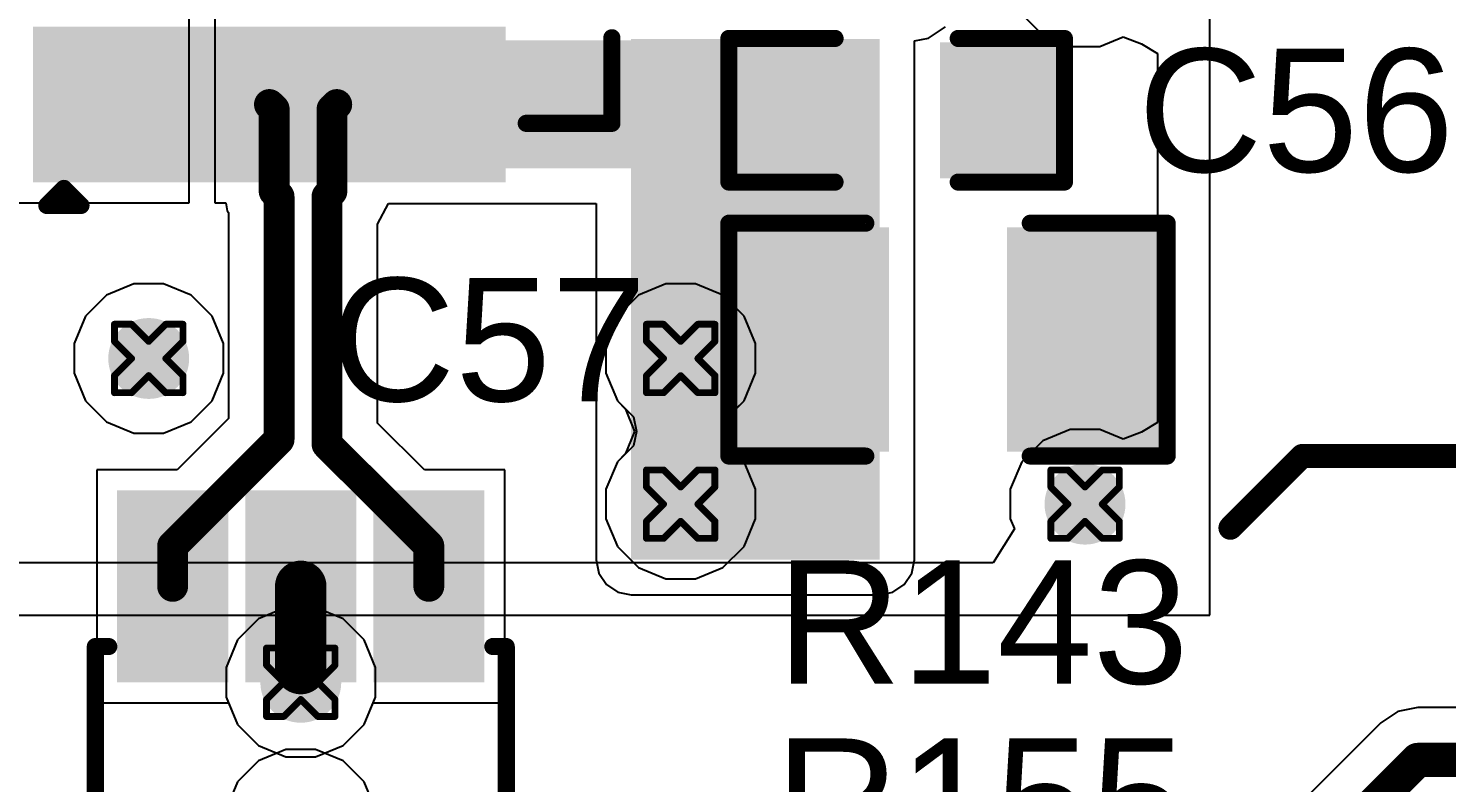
# Model space of a CAD drawing. Header units: inches. Extents: x -11 to 5379, y 0 to 5429.
# Drawn here: x 75.41 to 85.93, y 51.01 to 56.6 of the extents above; entities that cross this region are included whole.
import ezdxf

# ---------------------------------------------------------------- set-up
doc = ezdxf.new("R2010")
doc.units = ezdxf.units.IN
for name, color, linetype in [('Bottom Layer', 5, 'Continuous'), ('Drill Drawing', 1, 'Continuous'), ('GND', 16, 'Continuous'), ('PWR', 76, 'Continuous'), ('Top Layer', 1, 'Continuous'), ('Top Overlay', 2, 'Continuous'), ('Top Paste', 8, 'Continuous'), ('Top Solder', 216, 'Continuous'), ('Via Holes', 16, 'Continuous')]:
    doc.layers.add(name, color=color, linetype=linetype)
doc.styles.add('Arial', font='', dxfattribs={"height": 0.2})
doc.styles.get('Arial').set_extended_font_data('Arial')

# ---------------------------------------------------------------- blocks, each defined once
blk = doc.blocks.new('SOT_23_6_102')
at = {"layer": 'Top Layer'}
for points in [[(-1.92, 1.26), (-0.7, 1.26), (-0.7, 0.64), (-1.92, 0.64)], [(0.7, 1.26), (1.92, 1.26), (1.92, 0.64), (0.7, 0.64)], [(-1.92, 0.31), (-0.7, 0.31), (-0.7, -0.31), (-1.92, -0.31)], [(0.7, 0.31), (1.92, 0.31), (1.92, -0.31), (0.7, -0.31)], [(-1.92, -0.64), (-0.7, -0.64), (-0.7, -1.26), (-1.92, -1.26)], [(0.7, -0.64), (1.92, -0.64), (1.92, -1.26), (0.7, -1.26)]]:
    blk.add_hatch(color=1, dxfattribs=at).paths.add_polyline_path(points)
at = {"layer": 'Top Paste'}
for points in [[(-1.92, 1.26), (-0.7, 1.26), (-0.7, 0.64), (-1.92, 0.64)], [(0.7, 1.26), (1.92, 1.26), (1.92, 0.64), (0.7, 0.64)], [(-1.92, 0.31), (-0.7, 0.31), (-0.7, -0.31), (-1.92, -0.31)], [(0.7, 0.31), (1.92, 0.31), (1.92, -0.31), (0.7, -0.31)], [(-1.92, -0.64), (-0.7, -0.64), (-0.7, -1.26), (-1.92, -1.26)], [(0.7, -0.64), (1.92, -0.64), (1.92, -1.26), (0.7, -1.26)]]:
    blk.add_hatch(color=8, dxfattribs=at).paths.add_polyline_path(points)
at = {"layer": 'Top Solder'}
for points in [[(-2.022, 1.362), (-0.598, 1.362), (-0.598, 0.538), (-2.022, 0.538)], [(0.598, 1.362), (2.022, 1.362), (2.022, 0.538), (0.598, 0.538)], [(-2.022, 0.412), (-0.598, 0.412), (-0.598, -0.412), (-2.022, -0.412)], [(0.598, 0.412), (2.022, 0.412), (2.022, -0.412), (0.598, -0.412)], [(-2.022, -0.538), (-0.598, -0.538), (-0.598, -1.362), (-2.022, -1.362)], [(0.598, -0.538), (2.022, -0.538), (2.022, -1.362), (0.598, -1.362)]]:
    blk.add_hatch(color=216, dxfattribs=at).paths.add_polyline_path(points)
at = {"layer": 'Top Overlay'}
for points in [[(-0.889, 1.524, 0.127, 0.127, 0), (-0.889, 1.424, 0.127, 0.127, 0)], [(-0.889, 1.524, 0.127, 0.127, 0), (0.864, 1.524, 0.127, 0.127, 0)], [(0.864, 1.524, 0.127, 0.127, 0), (0.864, 1.424, 0.127, 0.127, 0)], [(-2.184, 1.092, 0.127, 0.127, 0), (-2.184, 0.838, 0.127, 0.127, 0)], [(-2.184, 1.092, 0.127, 0.127, 0), (-2.057, 0.965, 0.127, 0.127, 0)], [(-2.057, 0.965, 0.127, 0.127, 0), (-2.184, 0.838, 0.127, 0.127, 0)], [(-0.889, -1.424, 0.127, 0.127, 0), (-0.889, -1.524, 0.127, 0.127, 0)], [(0.864, -1.424, 0.127, 0.127, 0), (0.864, -1.524, 0.127, 0.127, 0)], [(-0.889, -1.524, 0.127, 0.127, 0), (0.864, -1.524, 0.127, 0.127, 0)]]:
    blk.add_lwpolyline(points, format="xyseb", dxfattribs=at)
for points in [[(-0.921, 1.524, 0.0635, 0.0635, 1), (-0.857, 1.524, 0.0635, 0.0635, 1)], [(-0.921, 1.524, 0.0635, 0.0635, 1), (-0.857, 1.524, 0.0635, 0.0635, 1)], [(0.832, 1.524, 0.0635, 0.0635, 1), (0.895, 1.524, 0.0635, 0.0635, 1)], [(0.832, 1.524, 0.0635, 0.0635, 1), (0.895, 1.524, 0.0635, 0.0635, 1)], [(-0.921, 1.424, 0.0635, 0.0635, 1), (-0.857, 1.424, 0.0635, 0.0635, 1)], [(0.832, 1.424, 0.0635, 0.0635, 1), (0.895, 1.424, 0.0635, 0.0635, 1)], [(-2.216, 1.092, 0.0635, 0.0635, 1), (-2.153, 1.092, 0.0635, 0.0635, 1)], [(-2.216, 1.092, 0.0635, 0.0635, 1), (-2.153, 1.092, 0.0635, 0.0635, 1)], [(-2.089, 0.965, 0.0635, 0.0635, 1), (-2.026, 0.965, 0.0635, 0.0635, 1)], [(-2.089, 0.965, 0.0635, 0.0635, 1), (-2.026, 0.965, 0.0635, 0.0635, 1)], [(-2.216, 0.838, 0.0635, 0.0635, 1), (-2.153, 0.838, 0.0635, 0.0635, 1)], [(-2.216, 0.838, 0.0635, 0.0635, 1), (-2.153, 0.838, 0.0635, 0.0635, 1)], [(-0.921, -1.424, 0.0635, 0.0635, 1), (-0.857, -1.424, 0.0635, 0.0635, 1)], [(0.832, -1.424, 0.0635, 0.0635, 1), (0.895, -1.424, 0.0635, 0.0635, 1)], [(-0.921, -1.524, 0.0635, 0.0635, 1), (-0.857, -1.524, 0.0635, 0.0635, 1)], [(-0.921, -1.524, 0.0635, 0.0635, 1), (-0.857, -1.524, 0.0635, 0.0635, 1)], [(0.832, -1.524, 0.0635, 0.0635, 1), (0.895, -1.524, 0.0635, 0.0635, 1)], [(0.832, -1.524, 0.0635, 0.0635, 1), (0.895, -1.524, 0.0635, 0.0635, 1)]]:
    blk.add_lwpolyline(points, format="xyseb", close=True, dxfattribs=at)
blk = doc.blocks.new('28_QFN__5_5___156')
at = {"layer": 'Top Layer'}
for points in [[(-2.875, 1.65), (-1.925, 1.65), (-1.925, 1.35), (-2.875, 1.35)], [(-2.875, 1.15), (-1.925, 1.15), (-1.925, 0.85), (-2.875, 0.85)], [(-2.875, 0.65), (-1.925, 0.65), (-1.925, 0.35), (-2.875, 0.35)], [(-2.875, 0.15), (-1.925, 0.15), (-1.925, -0.15), (-2.875, -0.15)], [(-2.875, -0.35), (-1.925, -0.35), (-1.925, -0.65), (-2.875, -0.65)], [(-2.875, -0.85), (-1.925, -0.85), (-1.925, -1.15), (-2.875, -1.15)], [(-2.875, -1.35), (-1.925, -1.35), (-1.925, -1.65), (-2.875, -1.65)]]:
    blk.add_hatch(color=1, dxfattribs=at).paths.add_polyline_path(points)
at = {"layer": 'Top Paste'}
for points in [[(-2.875, 1.65), (-1.925, 1.65), (-1.925, 1.35), (-2.875, 1.35)], [(-2.875, 1.15), (-1.925, 1.15), (-1.925, 0.85), (-2.875, 0.85)], [(-2.875, 0.65), (-1.925, 0.65), (-1.925, 0.35), (-2.875, 0.35)], [(-2.875, 0.15), (-1.925, 0.15), (-1.925, -0.15), (-2.875, -0.15)], [(-2.875, -0.35), (-1.925, -0.35), (-1.925, -0.65), (-2.875, -0.65)], [(-2.875, -0.85), (-1.925, -0.85), (-1.925, -1.15), (-2.875, -1.15)], [(-2.875, -1.35), (-1.925, -1.35), (-1.925, -1.65), (-2.875, -1.65)]]:
    blk.add_hatch(color=8, dxfattribs=at).paths.add_polyline_path(points)
at = {"layer": 'Top Solder'}
for points in [[(-2.977, 1.752), (-1.823, 1.752), (-1.823, 1.248), (-2.977, 1.248)], [(-2.977, 1.252), (-1.823, 1.252), (-1.823, 0.748), (-2.977, 0.748)], [(-2.977, 0.752), (-1.823, 0.752), (-1.823, 0.248), (-2.977, 0.248)], [(-2.977, 0.252), (-1.823, 0.252), (-1.823, -0.252), (-2.977, -0.252)], [(-2.977, -0.248), (-1.823, -0.248), (-1.823, -0.752), (-2.977, -0.752)], [(-2.977, -0.748), (-1.823, -0.748), (-1.823, -1.252), (-2.977, -1.252)], [(-2.977, -1.248), (-1.823, -1.248), (-1.823, -1.752), (-2.977, -1.752)]]:
    blk.add_hatch(color=216, dxfattribs=at).paths.add_polyline_path(points)
at = {"layer": 'Top Overlay'}
for points in [[(-3.15, 1.651, 0.127, 0.127, 0), (-3.15, 1.397, 0.127, 0.127, 0)], [(-3.15, 1.651, 0.127, 0.127, 0), (-3.023, 1.524, 0.127, 0.127, 0)], [(-3.023, 1.524, 0.127, 0.127, 0), (-3.15, 1.397, 0.127, 0.127, 0)], [(-2.54, -1.905, 0.127, 0.127, 0), (-2.54, -2.54, 0.127, 0.127, 0)], [(-2.54, -2.54, 0.127, 0.127, 0), (-1.905, -2.54, 0.127, 0.127, 0)]]:
    blk.add_lwpolyline(points, format="xyseb", dxfattribs=at)
for points in [[(-3.181, 1.651, 0.0635, 0.0635, 1), (-3.118, 1.651, 0.0635, 0.0635, 1)], [(-3.181, 1.651, 0.0635, 0.0635, 1), (-3.118, 1.651, 0.0635, 0.0635, 1)], [(-3.054, 1.524, 0.0635, 0.0635, 1), (-2.991, 1.524, 0.0635, 0.0635, 1)], [(-3.054, 1.524, 0.0635, 0.0635, 1), (-2.991, 1.524, 0.0635, 0.0635, 1)], [(-3.181, 1.397, 0.0635, 0.0635, 1), (-3.118, 1.397, 0.0635, 0.0635, 1)], [(-3.181, 1.397, 0.0635, 0.0635, 1), (-3.118, 1.397, 0.0635, 0.0635, 1)], [(-2.572, -1.905, 0.0635, 0.0635, 1), (-2.508, -1.905, 0.0635, 0.0635, 1)], [(-2.572, -2.54, 0.0635, 0.0635, 1), (-2.508, -2.54, 0.0635, 0.0635, 1)], [(-2.572, -2.54, 0.0635, 0.0635, 1), (-2.508, -2.54, 0.0635, 0.0635, 1)], [(-1.937, -2.54, 0.0635, 0.0635, 1), (-1.873, -2.54, 0.0635, 0.0635, 1)]]:
    blk.add_lwpolyline(points, format="xyseb", close=True, dxfattribs=at)
blk = doc.blocks.new('C___0805_659')
at = {"layer": 'Top Layer'}
for points in [[(-1.524, 0.762), (-0.508, 0.762), (-0.508, -0.762), (-1.524, -0.762)], [(0.508, 0.762), (1.524, 0.762), (1.524, -0.762), (0.508, -0.762)]]:
    blk.add_hatch(color=1, dxfattribs=at).paths.add_polyline_path(points)
at = {"layer": 'Top Paste'}
for points in [[(-1.524, 0.762), (-0.508, 0.762), (-0.508, -0.762), (-1.524, -0.762)], [(0.508, 0.762), (1.524, 0.762), (1.524, -0.762), (0.508, -0.762)]]:
    blk.add_hatch(color=8, dxfattribs=at).paths.add_polyline_path(points)
at = {"layer": 'Top Solder'}
for points in [[(-1.594, 0.832), (-0.438, 0.832), (-0.438, -0.832), (-1.594, -0.832)], [(0.438, 0.832), (1.594, 0.832), (1.594, -0.832), (0.438, -0.832)]]:
    blk.add_hatch(color=216, dxfattribs=at).paths.add_polyline_path(points)
at = {"layer": 'Top Overlay'}
for points in [[(-0.61, 0.864, 0.127, 0.127, 0), (-1.626, 0.864, 0.127, 0.127, 0)], [(-1.626, 0.864, 0.127, 0.127, 0), (-1.626, -0.864, 0.127, 0.127, 0)], [(1.626, 0.864, 0.127, 0.127, 0), (0.61, 0.864, 0.127, 0.127, 0)], [(1.626, 0.864, 0.127, 0.127, 0), (1.626, -0.864, 0.127, 0.127, 0)], [(-0.61, -0.864, 0.127, 0.127, 0), (-1.626, -0.864, 0.127, 0.127, 0)], [(1.626, -0.864, 0.127, 0.127, 0), (0.61, -0.864, 0.127, 0.127, 0)]]:
    blk.add_lwpolyline(points, format="xyseb", dxfattribs=at)
for points in [[(-1.657, 0.864, 0.0635, 0.0635, 1), (-1.594, 0.864, 0.0635, 0.0635, 1)], [(-1.657, 0.864, 0.0635, 0.0635, 1), (-1.594, 0.864, 0.0635, 0.0635, 1)], [(-0.641, 0.864, 0.0635, 0.0635, 1), (-0.578, 0.864, 0.0635, 0.0635, 1)], [(0.578, 0.864, 0.0635, 0.0635, 1), (0.641, 0.864, 0.0635, 0.0635, 1)], [(1.594, 0.864, 0.0635, 0.0635, 1), (1.657, 0.864, 0.0635, 0.0635, 1)], [(1.594, 0.864, 0.0635, 0.0635, 1), (1.657, 0.864, 0.0635, 0.0635, 1)], [(-1.657, -0.864, 0.0635, 0.0635, 1), (-1.594, -0.864, 0.0635, 0.0635, 1)], [(-1.657, -0.864, 0.0635, 0.0635, 1), (-1.594, -0.864, 0.0635, 0.0635, 1)], [(-0.641, -0.864, 0.0635, 0.0635, 1), (-0.578, -0.864, 0.0635, 0.0635, 1)], [(0.578, -0.864, 0.0635, 0.0635, 1), (0.641, -0.864, 0.0635, 0.0635, 1)], [(1.594, -0.864, 0.0635, 0.0635, 1), (1.657, -0.864, 0.0635, 0.0635, 1)], [(1.594, -0.864, 0.0635, 0.0635, 1), (1.657, -0.864, 0.0635, 0.0635, 1)]]:
    blk.add_lwpolyline(points, format="xyseb", close=True, dxfattribs=at)
blk = doc.blocks.new('C___0603_660')
at = {"layer": 'Top Layer'}
for points in [[(-0.381, 0.445), (-0.381, -0.445), (-1.143, -0.445), (-1.143, 0.445)], [(1.143, 0.445), (1.143, -0.445), (0.381, -0.445), (0.381, 0.445)]]:
    blk.add_hatch(color=1, dxfattribs=at).paths.add_polyline_path(points)
at = {"layer": 'Top Paste'}
for points in [[(-0.381, 0.445), (-0.381, -0.445), (-1.143, -0.445), (-1.143, 0.445)], [(1.143, 0.445), (1.143, -0.445), (0.381, -0.445), (0.381, 0.445)]]:
    blk.add_hatch(color=8, dxfattribs=at).paths.add_polyline_path(points)
at = {"layer": 'Top Solder'}
for points in [[(-0.321, 0.504), (-0.321, -0.504), (-1.203, -0.504), (-1.203, 0.504)], [(1.203, 0.504), (1.203, -0.504), (0.321, -0.504), (0.321, 0.504)]]:
    blk.add_hatch(color=216, dxfattribs=at).paths.add_polyline_path(points)
at = {"layer": 'Top Overlay'}
for points in [[(-1.245, 0.533, 0.127, 0.127, 0), (-1.245, -0.533, 0.127, 0.127, 0)], [(-0.457, 0.533, 0.127, 0.127, 0), (-1.245, 0.533, 0.127, 0.127, 0)], [(1.245, 0.533, 0.127, 0.127, 0), (0.457, 0.533, 0.127, 0.127, 0)], [(1.245, 0.533, 0.127, 0.127, 0), (1.245, -0.533, 0.127, 0.127, 0)], [(-0.457, -0.533, 0.127, 0.127, 0), (-1.245, -0.533, 0.127, 0.127, 0)], [(1.245, -0.533, 0.127, 0.127, 0), (0.457, -0.533, 0.127, 0.127, 0)]]:
    blk.add_lwpolyline(points, format="xyseb", dxfattribs=at)
for points in [[(-1.276, 0.533, 0.0635, 0.0635, 1), (-1.213, 0.533, 0.0635, 0.0635, 1)], [(-1.276, 0.533, 0.0635, 0.0635, 1), (-1.213, 0.533, 0.0635, 0.0635, 1)], [(-0.489, 0.533, 0.0635, 0.0635, 1), (-0.425, 0.533, 0.0635, 0.0635, 1)], [(0.425, 0.533, 0.0635, 0.0635, 1), (0.489, 0.533, 0.0635, 0.0635, 1)], [(1.213, 0.533, 0.0635, 0.0635, 1), (1.276, 0.533, 0.0635, 0.0635, 1)], [(1.213, 0.533, 0.0635, 0.0635, 1), (1.276, 0.533, 0.0635, 0.0635, 1)], [(-1.276, -0.533, 0.0635, 0.0635, 1), (-1.213, -0.533, 0.0635, 0.0635, 1)], [(-1.276, -0.533, 0.0635, 0.0635, 1), (-1.213, -0.533, 0.0635, 0.0635, 1)], [(-0.489, -0.533, 0.0635, 0.0635, 1), (-0.425, -0.533, 0.0635, 0.0635, 1)], [(0.425, -0.533, 0.0635, 0.0635, 1), (0.489, -0.533, 0.0635, 0.0635, 1)], [(1.213, -0.533, 0.0635, 0.0635, 1), (1.276, -0.533, 0.0635, 0.0635, 1)], [(1.213, -0.533, 0.0635, 0.0635, 1), (1.276, -0.533, 0.0635, 0.0635, 1)]]:
    blk.add_lwpolyline(points, format="xyseb", close=True, dxfattribs=at)

msp = doc.modelspace()

# ---------------------------------------------------------------- hatches: boundary and pattern name
at = {"layer": 'Bottom Layer'}
h = msp.add_hatch(color=5, dxfattribs=at)
edge = h.paths.add_edge_path()
edge.add_arc((76.306, 54.153), 0.3, 0, 360)
h = msp.add_hatch(color=5, dxfattribs=at)
edge = h.paths.add_edge_path()
edge.add_arc((80.251, 54.153), 0.3, 0, 360)
h = msp.add_hatch(color=5, dxfattribs=at)
edge = h.paths.add_edge_path()
edge.add_arc((80.251, 53.072), 0.3, 0, 360)
h = msp.add_hatch(color=5, dxfattribs=at)
edge = h.paths.add_edge_path()
edge.add_arc((83.25, 53.072), 0.3, 0, 360)
h = msp.add_hatch(color=5, dxfattribs=at)
edge = h.paths.add_edge_path()
edge.add_arc((77.434, 51.75), 0.3, 0, 360)
at = {"layer": 'GND'}
h = msp.add_hatch(color=16, dxfattribs=at)
edge = h.paths.add_edge_path()
edge.add_arc((76.306, 54.153), 0.3, 0, 360)
h = msp.add_hatch(color=16, dxfattribs=at)
edge = h.paths.add_edge_path()
edge.add_arc((80.251, 54.153), 0.3, 0, 360)
h = msp.add_hatch(color=16, dxfattribs=at)
edge = h.paths.add_edge_path()
edge.add_arc((80.251, 53.072), 0.3, 0, 360)
h = msp.add_hatch(color=16, dxfattribs=at)
edge = h.paths.add_edge_path()
edge.add_arc((83.25, 53.072), 0.3, 0, 360)
h = msp.add_hatch(color=16, dxfattribs=at)
edge = h.paths.add_edge_path()
edge.add_arc((77.434, 51.75), 0.3, 0, 360)
at = {"layer": 'PWR'}
h = msp.add_hatch(color=76, dxfattribs=at)
edge = h.paths.add_edge_path()
edge.add_arc((76.306, 54.153), 0.3, 0, 360)
h = msp.add_hatch(color=76, dxfattribs=at)
edge = h.paths.add_edge_path()
edge.add_arc((80.251, 54.153), 0.3, 0, 360)
h = msp.add_hatch(color=76, dxfattribs=at)
edge = h.paths.add_edge_path()
edge.add_arc((80.251, 53.072), 0.3, 0, 360)
h = msp.add_hatch(color=76, dxfattribs=at)
edge = h.paths.add_edge_path()
edge.add_arc((83.25, 53.072), 0.3, 0, 360)
h = msp.add_hatch(color=76, dxfattribs=at)
edge = h.paths.add_edge_path()
edge.add_arc((77.434, 51.75), 0.3, 0, 360)
at = {"layer": 'Top Layer'}
for points in [[(78.085, 55.563), (81.472, 55.563), (81.472, 56.513), (78.085, 56.513)], [(79.884, 52.659), (81.726, 52.659), (81.726, 56.525), (79.884, 56.525)]]:
    msp.add_hatch(color=1, dxfattribs=at).paths.add_polyline_path(points)
h = msp.add_hatch(color=1, dxfattribs=at)
edge = h.paths.add_edge_path()
edge.add_arc((76.306, 54.153), 0.3, 0, 360)
h = msp.add_hatch(color=1, dxfattribs=at)
edge = h.paths.add_edge_path()
edge.add_arc((80.251, 54.153), 0.3, 0, 360)
h = msp.add_hatch(color=1, dxfattribs=at)
edge = h.paths.add_edge_path()
edge.add_arc((80.251, 53.072), 0.3, 0, 360)
h = msp.add_hatch(color=1, dxfattribs=at)
edge = h.paths.add_edge_path()
edge.add_arc((83.25, 53.072), 0.3, 0, 360)
h = msp.add_hatch(color=1, dxfattribs=at)
edge = h.paths.add_edge_path()
edge.add_arc((77.434, 51.75), 0.3, 0, 360)
at = {"layer": 'Via Holes'}
h = msp.add_hatch(color=7, dxfattribs=at)
edge = h.paths.add_edge_path()
edge.add_arc((76.306, 54.153), 0.15, 0, 360)
h = msp.add_hatch(color=7, dxfattribs=at)
edge = h.paths.add_edge_path()
edge.add_arc((80.251, 54.153), 0.15, 0, 360)
h = msp.add_hatch(color=7, dxfattribs=at)
edge = h.paths.add_edge_path()
edge.add_arc((80.251, 53.072), 0.15, 0, 360)
h = msp.add_hatch(color=7, dxfattribs=at)
edge = h.paths.add_edge_path()
edge.add_arc((83.25, 53.072), 0.15, 0, 360)
h = msp.add_hatch(color=7, dxfattribs=at)
edge = h.paths.add_edge_path()
edge.add_arc((77.434, 51.75), 0.15, 0, 360)

# ---------------------------------------------------------------- linework, layer by layer
at = {"layer": 'Bottom Layer'}
for p, q in [((80.141, 54.707), (79.938, 54.622)), ((80.362, 54.707), (80.141, 54.707)), ((80.565, 54.622), (80.362, 54.707)), ((79.938, 54.622), (79.782, 54.467)), ((80.721, 54.467), (80.565, 54.622)), ((79.782, 54.467), (79.697, 54.263)), ((80.805, 54.263), (80.721, 54.467)), ((79.697, 54.263), (79.697, 54.043)), ((80.805, 54.043), (80.805, 54.263)), ((79.697, 54.043), (79.782, 53.839)), ((80.721, 53.839), (80.805, 54.043)), ((79.782, 53.839), (79.902, 53.719)), ((80.601, 53.719), (80.721, 53.839)), ((79.902, 53.719), (79.923, 53.612)), ((80.58, 53.612), (80.601, 53.719)), ((79.923, 53.612), (79.902, 53.506)), ((80.601, 53.506), (80.58, 53.612)), ((79.902, 53.506), (79.782, 53.386)), ((80.721, 53.386), (80.601, 53.506)), ((79.782, 53.386), (79.697, 53.182)), ((80.805, 53.182), (80.721, 53.386)), ((79.697, 53.182), (79.697, 52.962)), ((80.805, 52.962), (80.805, 53.182)), ((79.697, 52.962), (79.782, 52.758)), ((80.721, 52.758), (80.805, 52.962)), ((79.782, 52.758), (79.938, 52.602)), ((80.565, 52.602), (80.721, 52.758)), ((79.938, 52.602), (80.141, 52.518)), ((80.362, 52.518), (80.565, 52.602)), ((80.141, 52.518), (80.362, 52.518)), ((77.323, 52.304), (77.12, 52.22)), ((77.544, 52.304), (77.323, 52.304)), ((77.747, 52.22), (77.544, 52.304)), ((77.12, 52.22), (76.964, 52.064)), ((77.903, 52.064), (77.747, 52.22)), ((76.964, 52.064), (76.88, 51.86)), ((77.988, 51.86), (77.903, 52.064)), ((76.88, 51.86), (76.88, 51.64)), ((77.988, 51.64), (77.988, 51.86)), ((76.88, 51.64), (76.964, 51.436)), ((77.903, 51.436), (77.988, 51.64)), ((76.964, 51.436), (77.12, 51.281)), ((77.747, 51.281), (77.903, 51.436)), ((77.12, 51.281), (77.323, 51.196)), ((77.544, 51.196), (77.747, 51.281)), ((77.323, 51.196), (77.544, 51.196))]:
    msp.add_line(p, q, dxfattribs=at)
at = {"layer": 'Drill Drawing'}
for points in [[(76.052, 54.28, 0.0508, 0.0508, 0), (76.052, 54.407, 0.0508, 0.0508, 0)], [(76.052, 54.407, 0.0508, 0.0508, 0), (76.179, 54.407, 0.0508, 0.0508, 0)], [(76.179, 54.407, 0.0508, 0.0508, 0), (76.306, 54.28, 0.0508, 0.0508, 0)], [(76.306, 54.28, 0.0508, 0.0508, 0), (76.433, 54.407, 0.0508, 0.0508, 0)], [(76.433, 54.407, 0.0508, 0.0508, 0), (76.56, 54.407, 0.0508, 0.0508, 0)], [(76.56, 54.28, 0.0508, 0.0508, 0), (76.56, 54.407, 0.0508, 0.0508, 0)], [(79.997, 54.28, 0.0508, 0.0508, 0), (79.997, 54.407, 0.0508, 0.0508, 0)], [(79.997, 54.407, 0.0508, 0.0508, 0), (80.124, 54.407, 0.0508, 0.0508, 0)], [(80.124, 54.407, 0.0508, 0.0508, 0), (80.251, 54.28, 0.0508, 0.0508, 0)], [(80.251, 54.28, 0.0508, 0.0508, 0), (80.378, 54.407, 0.0508, 0.0508, 0)], [(80.378, 54.407, 0.0508, 0.0508, 0), (80.505, 54.407, 0.0508, 0.0508, 0)], [(80.505, 54.28, 0.0508, 0.0508, 0), (80.505, 54.407, 0.0508, 0.0508, 0)], [(76.052, 54.28, 0.0508, 0.0508, 0), (76.179, 54.153, 0.0508, 0.0508, 0)], [(76.433, 54.153, 0.0508, 0.0508, 0), (76.56, 54.28, 0.0508, 0.0508, 0)], [(79.997, 54.28, 0.0508, 0.0508, 0), (80.124, 54.153, 0.0508, 0.0508, 0)], [(80.378, 54.153, 0.0508, 0.0508, 0), (80.505, 54.28, 0.0508, 0.0508, 0)], [(76.052, 54.026, 0.0508, 0.0508, 0), (76.179, 54.153, 0.0508, 0.0508, 0)], [(76.433, 54.153, 0.0508, 0.0508, 0), (76.56, 54.026, 0.0508, 0.0508, 0)], [(79.997, 54.026, 0.0508, 0.0508, 0), (80.124, 54.153, 0.0508, 0.0508, 0)], [(80.378, 54.153, 0.0508, 0.0508, 0), (80.505, 54.026, 0.0508, 0.0508, 0)], [(76.052, 53.899, 0.0508, 0.0508, 0), (76.052, 54.026, 0.0508, 0.0508, 0)], [(76.179, 53.899, 0.0508, 0.0508, 0), (76.306, 54.026, 0.0508, 0.0508, 0)], [(76.306, 54.026, 0.0508, 0.0508, 0), (76.433, 53.899, 0.0508, 0.0508, 0)], [(76.56, 53.899, 0.0508, 0.0508, 0), (76.56, 54.026, 0.0508, 0.0508, 0)], [(79.997, 53.899, 0.0508, 0.0508, 0), (79.997, 54.026, 0.0508, 0.0508, 0)], [(80.124, 53.899, 0.0508, 0.0508, 0), (80.251, 54.026, 0.0508, 0.0508, 0)], [(80.251, 54.026, 0.0508, 0.0508, 0), (80.378, 53.899, 0.0508, 0.0508, 0)], [(80.505, 53.899, 0.0508, 0.0508, 0), (80.505, 54.026, 0.0508, 0.0508, 0)], [(76.052, 53.899, 0.0508, 0.0508, 0), (76.179, 53.899, 0.0508, 0.0508, 0)], [(76.433, 53.899, 0.0508, 0.0508, 0), (76.56, 53.899, 0.0508, 0.0508, 0)], [(79.997, 53.899, 0.0508, 0.0508, 0), (80.124, 53.899, 0.0508, 0.0508, 0)], [(80.378, 53.899, 0.0508, 0.0508, 0), (80.505, 53.899, 0.0508, 0.0508, 0)], [(79.997, 53.199, 0.0508, 0.0508, 0), (79.997, 53.326, 0.0508, 0.0508, 0)], [(79.997, 53.326, 0.0508, 0.0508, 0), (80.124, 53.326, 0.0508, 0.0508, 0)], [(80.124, 53.326, 0.0508, 0.0508, 0), (80.251, 53.199, 0.0508, 0.0508, 0)], [(80.251, 53.199, 0.0508, 0.0508, 0), (80.378, 53.326, 0.0508, 0.0508, 0)], [(80.378, 53.326, 0.0508, 0.0508, 0), (80.505, 53.326, 0.0508, 0.0508, 0)], [(80.505, 53.199, 0.0508, 0.0508, 0), (80.505, 53.326, 0.0508, 0.0508, 0)], [(82.996, 53.199, 0.0508, 0.0508, 0), (82.996, 53.326, 0.0508, 0.0508, 0)], [(82.996, 53.326, 0.0508, 0.0508, 0), (83.123, 53.326, 0.0508, 0.0508, 0)], [(83.123, 53.326, 0.0508, 0.0508, 0), (83.25, 53.199, 0.0508, 0.0508, 0)], [(83.25, 53.199, 0.0508, 0.0508, 0), (83.377, 53.326, 0.0508, 0.0508, 0)], [(83.377, 53.326, 0.0508, 0.0508, 0), (83.504, 53.326, 0.0508, 0.0508, 0)], [(83.504, 53.199, 0.0508, 0.0508, 0), (83.504, 53.326, 0.0508, 0.0508, 0)], [(79.997, 53.199, 0.0508, 0.0508, 0), (80.124, 53.072, 0.0508, 0.0508, 0)], [(80.378, 53.072, 0.0508, 0.0508, 0), (80.505, 53.199, 0.0508, 0.0508, 0)], [(82.996, 53.199, 0.0508, 0.0508, 0), (83.123, 53.072, 0.0508, 0.0508, 0)], [(83.377, 53.072, 0.0508, 0.0508, 0), (83.504, 53.199, 0.0508, 0.0508, 0)], [(79.997, 52.945, 0.0508, 0.0508, 0), (80.124, 53.072, 0.0508, 0.0508, 0)], [(80.378, 53.072, 0.0508, 0.0508, 0), (80.505, 52.945, 0.0508, 0.0508, 0)], [(82.996, 52.945, 0.0508, 0.0508, 0), (83.123, 53.072, 0.0508, 0.0508, 0)], [(83.377, 53.072, 0.0508, 0.0508, 0), (83.504, 52.945, 0.0508, 0.0508, 0)], [(79.997, 52.818, 0.0508, 0.0508, 0), (79.997, 52.945, 0.0508, 0.0508, 0)], [(80.124, 52.818, 0.0508, 0.0508, 0), (80.251, 52.945, 0.0508, 0.0508, 0)], [(80.251, 52.945, 0.0508, 0.0508, 0), (80.378, 52.818, 0.0508, 0.0508, 0)], [(80.505, 52.818, 0.0508, 0.0508, 0), (80.505, 52.945, 0.0508, 0.0508, 0)], [(82.996, 52.818, 0.0508, 0.0508, 0), (82.996, 52.945, 0.0508, 0.0508, 0)], [(83.123, 52.818, 0.0508, 0.0508, 0), (83.25, 52.945, 0.0508, 0.0508, 0)], [(83.25, 52.945, 0.0508, 0.0508, 0), (83.377, 52.818, 0.0508, 0.0508, 0)], [(83.504, 52.818, 0.0508, 0.0508, 0), (83.504, 52.945, 0.0508, 0.0508, 0)], [(79.997, 52.818, 0.0508, 0.0508, 0), (80.124, 52.818, 0.0508, 0.0508, 0)], [(80.378, 52.818, 0.0508, 0.0508, 0), (80.505, 52.818, 0.0508, 0.0508, 0)], [(82.996, 52.818, 0.0508, 0.0508, 0), (83.123, 52.818, 0.0508, 0.0508, 0)], [(83.377, 52.818, 0.0508, 0.0508, 0), (83.504, 52.818, 0.0508, 0.0508, 0)], [(77.18, 51.877, 0.0508, 0.0508, 0), (77.18, 52.004, 0.0508, 0.0508, 0)], [(77.18, 52.004, 0.0508, 0.0508, 0), (77.307, 52.004, 0.0508, 0.0508, 0)], [(77.307, 52.004, 0.0508, 0.0508, 0), (77.434, 51.877, 0.0508, 0.0508, 0)], [(77.434, 51.877, 0.0508, 0.0508, 0), (77.561, 52.004, 0.0508, 0.0508, 0)], [(77.561, 52.004, 0.0508, 0.0508, 0), (77.688, 52.004, 0.0508, 0.0508, 0)], [(77.688, 51.877, 0.0508, 0.0508, 0), (77.688, 52.004, 0.0508, 0.0508, 0)], [(77.18, 51.877, 0.0508, 0.0508, 0), (77.307, 51.75, 0.0508, 0.0508, 0)], [(77.561, 51.75, 0.0508, 0.0508, 0), (77.688, 51.877, 0.0508, 0.0508, 0)], [(77.18, 51.623, 0.0508, 0.0508, 0), (77.307, 51.75, 0.0508, 0.0508, 0)], [(77.561, 51.75, 0.0508, 0.0508, 0), (77.688, 51.623, 0.0508, 0.0508, 0)], [(77.18, 51.496, 0.0508, 0.0508, 0), (77.18, 51.623, 0.0508, 0.0508, 0)], [(77.307, 51.496, 0.0508, 0.0508, 0), (77.434, 51.623, 0.0508, 0.0508, 0)], [(77.434, 51.623, 0.0508, 0.0508, 0), (77.561, 51.496, 0.0508, 0.0508, 0)], [(77.688, 51.496, 0.0508, 0.0508, 0), (77.688, 51.623, 0.0508, 0.0508, 0)], [(77.18, 51.496, 0.0508, 0.0508, 0), (77.307, 51.496, 0.0508, 0.0508, 0)], [(77.561, 51.496, 0.0508, 0.0508, 0), (77.688, 51.496, 0.0508, 0.0508, 0)]]:
    msp.add_lwpolyline(points, format="xyseb", dxfattribs=at)
for points in [[(76.039, 54.407, 0.0254, 0.0254, 1), (76.065, 54.407, 0.0254, 0.0254, 1)], [(76.039, 54.407, 0.0254, 0.0254, 1), (76.065, 54.407, 0.0254, 0.0254, 1)], [(76.166, 54.407, 0.0254, 0.0254, 1), (76.192, 54.407, 0.0254, 0.0254, 1)], [(76.166, 54.407, 0.0254, 0.0254, 1), (76.192, 54.407, 0.0254, 0.0254, 1)], [(76.42, 54.407, 0.0254, 0.0254, 1), (76.446, 54.407, 0.0254, 0.0254, 1)], [(76.42, 54.407, 0.0254, 0.0254, 1), (76.446, 54.407, 0.0254, 0.0254, 1)], [(76.547, 54.407, 0.0254, 0.0254, 1), (76.573, 54.407, 0.0254, 0.0254, 1)], [(76.547, 54.407, 0.0254, 0.0254, 1), (76.573, 54.407, 0.0254, 0.0254, 1)], [(79.985, 54.407, 0.0254, 0.0254, 1), (80.01, 54.407, 0.0254, 0.0254, 1)], [(79.985, 54.407, 0.0254, 0.0254, 1), (80.01, 54.407, 0.0254, 0.0254, 1)], [(80.112, 54.407, 0.0254, 0.0254, 1), (80.137, 54.407, 0.0254, 0.0254, 1)], [(80.112, 54.407, 0.0254, 0.0254, 1), (80.137, 54.407, 0.0254, 0.0254, 1)], [(80.366, 54.407, 0.0254, 0.0254, 1), (80.391, 54.407, 0.0254, 0.0254, 1)], [(80.366, 54.407, 0.0254, 0.0254, 1), (80.391, 54.407, 0.0254, 0.0254, 1)], [(80.493, 54.407, 0.0254, 0.0254, 1), (80.518, 54.407, 0.0254, 0.0254, 1)], [(80.493, 54.407, 0.0254, 0.0254, 1), (80.518, 54.407, 0.0254, 0.0254, 1)], [(76.039, 54.28, 0.0254, 0.0254, 1), (76.065, 54.28, 0.0254, 0.0254, 1)], [(76.039, 54.28, 0.0254, 0.0254, 1), (76.065, 54.28, 0.0254, 0.0254, 1)], [(76.293, 54.28, 0.0254, 0.0254, 1), (76.319, 54.28, 0.0254, 0.0254, 1)], [(76.293, 54.28, 0.0254, 0.0254, 1), (76.319, 54.28, 0.0254, 0.0254, 1)], [(76.547, 54.28, 0.0254, 0.0254, 1), (76.573, 54.28, 0.0254, 0.0254, 1)], [(76.547, 54.28, 0.0254, 0.0254, 1), (76.573, 54.28, 0.0254, 0.0254, 1)], [(79.985, 54.28, 0.0254, 0.0254, 1), (80.01, 54.28, 0.0254, 0.0254, 1)], [(79.985, 54.28, 0.0254, 0.0254, 1), (80.01, 54.28, 0.0254, 0.0254, 1)], [(80.239, 54.28, 0.0254, 0.0254, 1), (80.264, 54.28, 0.0254, 0.0254, 1)], [(80.239, 54.28, 0.0254, 0.0254, 1), (80.264, 54.28, 0.0254, 0.0254, 1)], [(80.493, 54.28, 0.0254, 0.0254, 1), (80.518, 54.28, 0.0254, 0.0254, 1)], [(80.493, 54.28, 0.0254, 0.0254, 1), (80.518, 54.28, 0.0254, 0.0254, 1)], [(76.166, 54.153, 0.0254, 0.0254, 1), (76.192, 54.153, 0.0254, 0.0254, 1)], [(76.166, 54.153, 0.0254, 0.0254, 1), (76.192, 54.153, 0.0254, 0.0254, 1)], [(76.42, 54.153, 0.0254, 0.0254, 1), (76.446, 54.153, 0.0254, 0.0254, 1)], [(76.42, 54.153, 0.0254, 0.0254, 1), (76.446, 54.153, 0.0254, 0.0254, 1)], [(80.112, 54.153, 0.0254, 0.0254, 1), (80.137, 54.153, 0.0254, 0.0254, 1)], [(80.112, 54.153, 0.0254, 0.0254, 1), (80.137, 54.153, 0.0254, 0.0254, 1)], [(80.366, 54.153, 0.0254, 0.0254, 1), (80.391, 54.153, 0.0254, 0.0254, 1)], [(80.366, 54.153, 0.0254, 0.0254, 1), (80.391, 54.153, 0.0254, 0.0254, 1)], [(76.039, 54.026, 0.0254, 0.0254, 1), (76.065, 54.026, 0.0254, 0.0254, 1)], [(76.039, 54.026, 0.0254, 0.0254, 1), (76.065, 54.026, 0.0254, 0.0254, 1)], [(76.293, 54.026, 0.0254, 0.0254, 1), (76.319, 54.026, 0.0254, 0.0254, 1)], [(76.293, 54.026, 0.0254, 0.0254, 1), (76.319, 54.026, 0.0254, 0.0254, 1)], [(76.547, 54.026, 0.0254, 0.0254, 1), (76.573, 54.026, 0.0254, 0.0254, 1)], [(76.547, 54.026, 0.0254, 0.0254, 1), (76.573, 54.026, 0.0254, 0.0254, 1)], [(79.985, 54.026, 0.0254, 0.0254, 1), (80.01, 54.026, 0.0254, 0.0254, 1)], [(79.985, 54.026, 0.0254, 0.0254, 1), (80.01, 54.026, 0.0254, 0.0254, 1)], [(80.239, 54.026, 0.0254, 0.0254, 1), (80.264, 54.026, 0.0254, 0.0254, 1)], [(80.239, 54.026, 0.0254, 0.0254, 1), (80.264, 54.026, 0.0254, 0.0254, 1)], [(80.493, 54.026, 0.0254, 0.0254, 1), (80.518, 54.026, 0.0254, 0.0254, 1)], [(80.493, 54.026, 0.0254, 0.0254, 1), (80.518, 54.026, 0.0254, 0.0254, 1)], [(76.039, 53.899, 0.0254, 0.0254, 1), (76.065, 53.899, 0.0254, 0.0254, 1)], [(76.039, 53.899, 0.0254, 0.0254, 1), (76.065, 53.899, 0.0254, 0.0254, 1)], [(76.166, 53.899, 0.0254, 0.0254, 1), (76.192, 53.899, 0.0254, 0.0254, 1)], [(76.166, 53.899, 0.0254, 0.0254, 1), (76.192, 53.899, 0.0254, 0.0254, 1)], [(76.42, 53.899, 0.0254, 0.0254, 1), (76.446, 53.899, 0.0254, 0.0254, 1)], [(76.42, 53.899, 0.0254, 0.0254, 1), (76.446, 53.899, 0.0254, 0.0254, 1)], [(76.547, 53.899, 0.0254, 0.0254, 1), (76.573, 53.899, 0.0254, 0.0254, 1)], [(76.547, 53.899, 0.0254, 0.0254, 1), (76.573, 53.899, 0.0254, 0.0254, 1)], [(79.985, 53.899, 0.0254, 0.0254, 1), (80.01, 53.899, 0.0254, 0.0254, 1)], [(79.985, 53.899, 0.0254, 0.0254, 1), (80.01, 53.899, 0.0254, 0.0254, 1)], [(80.112, 53.899, 0.0254, 0.0254, 1), (80.137, 53.899, 0.0254, 0.0254, 1)], [(80.112, 53.899, 0.0254, 0.0254, 1), (80.137, 53.899, 0.0254, 0.0254, 1)], [(80.366, 53.899, 0.0254, 0.0254, 1), (80.391, 53.899, 0.0254, 0.0254, 1)], [(80.366, 53.899, 0.0254, 0.0254, 1), (80.391, 53.899, 0.0254, 0.0254, 1)], [(80.493, 53.899, 0.0254, 0.0254, 1), (80.518, 53.899, 0.0254, 0.0254, 1)], [(80.493, 53.899, 0.0254, 0.0254, 1), (80.518, 53.899, 0.0254, 0.0254, 1)], [(79.985, 53.326, 0.0254, 0.0254, 1), (80.01, 53.326, 0.0254, 0.0254, 1)], [(79.985, 53.326, 0.0254, 0.0254, 1), (80.01, 53.326, 0.0254, 0.0254, 1)], [(80.112, 53.326, 0.0254, 0.0254, 1), (80.137, 53.326, 0.0254, 0.0254, 1)], [(80.112, 53.326, 0.0254, 0.0254, 1), (80.137, 53.326, 0.0254, 0.0254, 1)], [(80.366, 53.326, 0.0254, 0.0254, 1), (80.391, 53.326, 0.0254, 0.0254, 1)], [(80.366, 53.326, 0.0254, 0.0254, 1), (80.391, 53.326, 0.0254, 0.0254, 1)], [(80.493, 53.326, 0.0254, 0.0254, 1), (80.518, 53.326, 0.0254, 0.0254, 1)], [(80.493, 53.326, 0.0254, 0.0254, 1), (80.518, 53.326, 0.0254, 0.0254, 1)], [(82.984, 53.326, 0.0254, 0.0254, 1), (83.009, 53.326, 0.0254, 0.0254, 1)], [(82.984, 53.326, 0.0254, 0.0254, 1), (83.009, 53.326, 0.0254, 0.0254, 1)], [(83.111, 53.326, 0.0254, 0.0254, 1), (83.136, 53.326, 0.0254, 0.0254, 1)], [(83.111, 53.326, 0.0254, 0.0254, 1), (83.136, 53.326, 0.0254, 0.0254, 1)], [(83.365, 53.326, 0.0254, 0.0254, 1), (83.39, 53.326, 0.0254, 0.0254, 1)], [(83.365, 53.326, 0.0254, 0.0254, 1), (83.39, 53.326, 0.0254, 0.0254, 1)], [(83.492, 53.326, 0.0254, 0.0254, 1), (83.517, 53.326, 0.0254, 0.0254, 1)], [(83.492, 53.326, 0.0254, 0.0254, 1), (83.517, 53.326, 0.0254, 0.0254, 1)], [(79.985, 53.199, 0.0254, 0.0254, 1), (80.01, 53.199, 0.0254, 0.0254, 1)], [(79.985, 53.199, 0.0254, 0.0254, 1), (80.01, 53.199, 0.0254, 0.0254, 1)], [(80.239, 53.199, 0.0254, 0.0254, 1), (80.264, 53.199, 0.0254, 0.0254, 1)], [(80.239, 53.199, 0.0254, 0.0254, 1), (80.264, 53.199, 0.0254, 0.0254, 1)], [(80.493, 53.199, 0.0254, 0.0254, 1), (80.518, 53.199, 0.0254, 0.0254, 1)], [(80.493, 53.199, 0.0254, 0.0254, 1), (80.518, 53.199, 0.0254, 0.0254, 1)], [(82.984, 53.199, 0.0254, 0.0254, 1), (83.009, 53.199, 0.0254, 0.0254, 1)], [(82.984, 53.199, 0.0254, 0.0254, 1), (83.009, 53.199, 0.0254, 0.0254, 1)], [(83.238, 53.199, 0.0254, 0.0254, 1), (83.263, 53.199, 0.0254, 0.0254, 1)], [(83.238, 53.199, 0.0254, 0.0254, 1), (83.263, 53.199, 0.0254, 0.0254, 1)], [(83.492, 53.199, 0.0254, 0.0254, 1), (83.517, 53.199, 0.0254, 0.0254, 1)], [(83.492, 53.199, 0.0254, 0.0254, 1), (83.517, 53.199, 0.0254, 0.0254, 1)], [(80.112, 53.072, 0.0254, 0.0254, 1), (80.137, 53.072, 0.0254, 0.0254, 1)], [(80.112, 53.072, 0.0254, 0.0254, 1), (80.137, 53.072, 0.0254, 0.0254, 1)], [(80.366, 53.072, 0.0254, 0.0254, 1), (80.391, 53.072, 0.0254, 0.0254, 1)], [(80.366, 53.072, 0.0254, 0.0254, 1), (80.391, 53.072, 0.0254, 0.0254, 1)], [(83.111, 53.072, 0.0254, 0.0254, 1), (83.136, 53.072, 0.0254, 0.0254, 1)], [(83.111, 53.072, 0.0254, 0.0254, 1), (83.136, 53.072, 0.0254, 0.0254, 1)], [(83.365, 53.072, 0.0254, 0.0254, 1), (83.39, 53.072, 0.0254, 0.0254, 1)], [(83.365, 53.072, 0.0254, 0.0254, 1), (83.39, 53.072, 0.0254, 0.0254, 1)], [(79.985, 52.945, 0.0254, 0.0254, 1), (80.01, 52.945, 0.0254, 0.0254, 1)], [(79.985, 52.945, 0.0254, 0.0254, 1), (80.01, 52.945, 0.0254, 0.0254, 1)], [(80.239, 52.945, 0.0254, 0.0254, 1), (80.264, 52.945, 0.0254, 0.0254, 1)], [(80.239, 52.945, 0.0254, 0.0254, 1), (80.264, 52.945, 0.0254, 0.0254, 1)], [(80.493, 52.945, 0.0254, 0.0254, 1), (80.518, 52.945, 0.0254, 0.0254, 1)], [(80.493, 52.945, 0.0254, 0.0254, 1), (80.518, 52.945, 0.0254, 0.0254, 1)], [(82.984, 52.945, 0.0254, 0.0254, 1), (83.009, 52.945, 0.0254, 0.0254, 1)], [(82.984, 52.945, 0.0254, 0.0254, 1), (83.009, 52.945, 0.0254, 0.0254, 1)], [(83.238, 52.945, 0.0254, 0.0254, 1), (83.263, 52.945, 0.0254, 0.0254, 1)], [(83.238, 52.945, 0.0254, 0.0254, 1), (83.263, 52.945, 0.0254, 0.0254, 1)], [(83.492, 52.945, 0.0254, 0.0254, 1), (83.517, 52.945, 0.0254, 0.0254, 1)], [(83.492, 52.945, 0.0254, 0.0254, 1), (83.517, 52.945, 0.0254, 0.0254, 1)], [(79.985, 52.818, 0.0254, 0.0254, 1), (80.01, 52.818, 0.0254, 0.0254, 1)], [(79.985, 52.818, 0.0254, 0.0254, 1), (80.01, 52.818, 0.0254, 0.0254, 1)], [(80.112, 52.818, 0.0254, 0.0254, 1), (80.137, 52.818, 0.0254, 0.0254, 1)], [(80.112, 52.818, 0.0254, 0.0254, 1), (80.137, 52.818, 0.0254, 0.0254, 1)], [(80.366, 52.818, 0.0254, 0.0254, 1), (80.391, 52.818, 0.0254, 0.0254, 1)], [(80.366, 52.818, 0.0254, 0.0254, 1), (80.391, 52.818, 0.0254, 0.0254, 1)], [(80.493, 52.818, 0.0254, 0.0254, 1), (80.518, 52.818, 0.0254, 0.0254, 1)], [(80.493, 52.818, 0.0254, 0.0254, 1), (80.518, 52.818, 0.0254, 0.0254, 1)], [(82.984, 52.818, 0.0254, 0.0254, 1), (83.009, 52.818, 0.0254, 0.0254, 1)], [(82.984, 52.818, 0.0254, 0.0254, 1), (83.009, 52.818, 0.0254, 0.0254, 1)], [(83.111, 52.818, 0.0254, 0.0254, 1), (83.136, 52.818, 0.0254, 0.0254, 1)], [(83.111, 52.818, 0.0254, 0.0254, 1), (83.136, 52.818, 0.0254, 0.0254, 1)], [(83.365, 52.818, 0.0254, 0.0254, 1), (83.39, 52.818, 0.0254, 0.0254, 1)], [(83.365, 52.818, 0.0254, 0.0254, 1), (83.39, 52.818, 0.0254, 0.0254, 1)], [(83.492, 52.818, 0.0254, 0.0254, 1), (83.517, 52.818, 0.0254, 0.0254, 1)], [(83.492, 52.818, 0.0254, 0.0254, 1), (83.517, 52.818, 0.0254, 0.0254, 1)], [(77.167, 52.004, 0.0254, 0.0254, 1), (77.192, 52.004, 0.0254, 0.0254, 1)], [(77.167, 52.004, 0.0254, 0.0254, 1), (77.192, 52.004, 0.0254, 0.0254, 1)], [(77.294, 52.004, 0.0254, 0.0254, 1), (77.319, 52.004, 0.0254, 0.0254, 1)], [(77.294, 52.004, 0.0254, 0.0254, 1), (77.319, 52.004, 0.0254, 0.0254, 1)], [(77.548, 52.004, 0.0254, 0.0254, 1), (77.573, 52.004, 0.0254, 0.0254, 1)], [(77.548, 52.004, 0.0254, 0.0254, 1), (77.573, 52.004, 0.0254, 0.0254, 1)], [(77.675, 52.004, 0.0254, 0.0254, 1), (77.7, 52.004, 0.0254, 0.0254, 1)], [(77.675, 52.004, 0.0254, 0.0254, 1), (77.7, 52.004, 0.0254, 0.0254, 1)], [(77.167, 51.877, 0.0254, 0.0254, 1), (77.192, 51.877, 0.0254, 0.0254, 1)], [(77.167, 51.877, 0.0254, 0.0254, 1), (77.192, 51.877, 0.0254, 0.0254, 1)], [(77.421, 51.877, 0.0254, 0.0254, 1), (77.446, 51.877, 0.0254, 0.0254, 1)], [(77.421, 51.877, 0.0254, 0.0254, 1), (77.446, 51.877, 0.0254, 0.0254, 1)], [(77.675, 51.877, 0.0254, 0.0254, 1), (77.7, 51.877, 0.0254, 0.0254, 1)], [(77.675, 51.877, 0.0254, 0.0254, 1), (77.7, 51.877, 0.0254, 0.0254, 1)], [(77.294, 51.75, 0.0254, 0.0254, 1), (77.319, 51.75, 0.0254, 0.0254, 1)], [(77.294, 51.75, 0.0254, 0.0254, 1), (77.319, 51.75, 0.0254, 0.0254, 1)], [(77.548, 51.75, 0.0254, 0.0254, 1), (77.573, 51.75, 0.0254, 0.0254, 1)], [(77.548, 51.75, 0.0254, 0.0254, 1), (77.573, 51.75, 0.0254, 0.0254, 1)], [(77.167, 51.623, 0.0254, 0.0254, 1), (77.192, 51.623, 0.0254, 0.0254, 1)], [(77.167, 51.623, 0.0254, 0.0254, 1), (77.192, 51.623, 0.0254, 0.0254, 1)], [(77.421, 51.623, 0.0254, 0.0254, 1), (77.446, 51.623, 0.0254, 0.0254, 1)], [(77.421, 51.623, 0.0254, 0.0254, 1), (77.446, 51.623, 0.0254, 0.0254, 1)], [(77.675, 51.623, 0.0254, 0.0254, 1), (77.7, 51.623, 0.0254, 0.0254, 1)], [(77.675, 51.623, 0.0254, 0.0254, 1), (77.7, 51.623, 0.0254, 0.0254, 1)], [(77.167, 51.496, 0.0254, 0.0254, 1), (77.192, 51.496, 0.0254, 0.0254, 1)], [(77.167, 51.496, 0.0254, 0.0254, 1), (77.192, 51.496, 0.0254, 0.0254, 1)], [(77.294, 51.496, 0.0254, 0.0254, 1), (77.319, 51.496, 0.0254, 0.0254, 1)], [(77.294, 51.496, 0.0254, 0.0254, 1), (77.319, 51.496, 0.0254, 0.0254, 1)], [(77.548, 51.496, 0.0254, 0.0254, 1), (77.573, 51.496, 0.0254, 0.0254, 1)], [(77.548, 51.496, 0.0254, 0.0254, 1), (77.573, 51.496, 0.0254, 0.0254, 1)], [(77.675, 51.496, 0.0254, 0.0254, 1), (77.7, 51.496, 0.0254, 0.0254, 1)], [(77.675, 51.496, 0.0254, 0.0254, 1), (77.7, 51.496, 0.0254, 0.0254, 1)]]:
    msp.add_lwpolyline(points, format="xyseb", close=True, dxfattribs=at)
at = {"layer": 'GND'}
for p, q in [((80.141, 54.707), (79.938, 54.622)), ((80.362, 54.707), (80.141, 54.707)), ((80.565, 54.622), (80.362, 54.707)), ((79.938, 54.622), (79.782, 54.467)), ((80.721, 54.467), (80.565, 54.622)), ((79.782, 54.467), (79.697, 54.263)), ((80.805, 54.263), (80.721, 54.467)), ((79.697, 54.263), (79.697, 54.043)), ((80.805, 54.043), (80.805, 54.263)), ((79.697, 54.043), (79.782, 53.839)), ((80.721, 53.839), (80.805, 54.043)), ((79.782, 53.839), (79.843, 53.777)), ((79.843, 53.777), (79.909, 53.612)), ((80.594, 53.612), (80.659, 53.777)), ((80.659, 53.777), (80.721, 53.839)), ((79.909, 53.612), (79.843, 53.447)), ((80.659, 53.447), (80.594, 53.612)), ((79.843, 53.447), (79.782, 53.386)), ((80.721, 53.386), (80.659, 53.447)), ((79.782, 53.386), (79.697, 53.182)), ((80.805, 53.182), (80.721, 53.386)), ((79.697, 53.182), (79.697, 52.962)), ((80.805, 52.962), (80.805, 53.182)), ((79.697, 52.962), (79.782, 52.758)), ((80.721, 52.758), (80.805, 52.962)), ((79.782, 52.758), (79.938, 52.602)), ((80.565, 52.602), (80.721, 52.758)), ((79.938, 52.602), (80.141, 52.518)), ((80.362, 52.518), (80.565, 52.602)), ((80.141, 52.518), (80.362, 52.518)), ((77.323, 52.304), (77.12, 52.22)), ((77.544, 52.304), (77.323, 52.304)), ((77.747, 52.22), (77.544, 52.304)), ((77.12, 52.22), (76.964, 52.064)), ((77.903, 52.064), (77.747, 52.22)), ((76.964, 52.064), (76.88, 51.86)), ((77.988, 51.86), (77.903, 52.064)), ((76.88, 51.86), (76.88, 51.64)), ((77.988, 51.64), (77.988, 51.86)), ((76.88, 51.64), (76.964, 51.436)), ((77.903, 51.436), (77.988, 51.64)), ((76.964, 51.436), (77.12, 51.281)), ((77.747, 51.281), (77.903, 51.436)), ((77.12, 51.281), (77.323, 51.196)), ((77.544, 51.196), (77.747, 51.281)), ((77.323, 51.196), (77.544, 51.196))]:
    msp.add_line(p, q, dxfattribs=at)
at = {"layer": 'PWR'}
for p, q in [((84.176, 52.248), (84.176, 60.503)), ((82.781, 56.709), (82.936, 56.553)), ((82.936, 56.553), (83.14, 56.469)), ((83.36, 56.469), (83.533, 56.541)), ((83.533, 56.541), (83.669, 56.489)), ((83.669, 56.489), (83.787, 56.417)), ((83.14, 56.469), (83.36, 56.469)), ((83.787, 56.417), (83.787, 53.678)), ((76.196, 54.707), (75.992, 54.622)), ((76.416, 54.707), (76.196, 54.707)), ((76.62, 54.622), (76.416, 54.707)), ((75.992, 54.622), (75.836, 54.467)), ((76.776, 54.467), (76.62, 54.622)), ((75.836, 54.467), (75.752, 54.263)), ((76.86, 54.263), (76.776, 54.467)), ((75.752, 54.263), (75.752, 54.043)), ((76.86, 54.043), (76.86, 54.263)), ((75.752, 54.043), (75.836, 53.839)), ((76.776, 53.839), (76.86, 54.043)), ((75.836, 53.839), (75.992, 53.683)), ((76.62, 53.683), (76.776, 53.839)), ((75.992, 53.683), (76.196, 53.599)), ((76.416, 53.599), (76.62, 53.683)), ((83.787, 53.678), (83.669, 53.606)), ((76.196, 53.599), (76.416, 53.599)), ((82.936, 53.541), (82.781, 53.386)), ((83.14, 53.626), (82.936, 53.541)), ((83.36, 53.626), (83.14, 53.626)), ((83.533, 53.554), (83.36, 53.626)), ((83.669, 53.606), (83.533, 53.554)), ((82.781, 53.386), (82.696, 53.182)), ((82.696, 53.182), (82.696, 52.962)), ((82.696, 52.962), (82.726, 52.89)), ((82.726, 52.89), (82.57, 52.636)), ((82.57, 52.636), (73.076, 52.636)), ((73.076, 52.248), (84.176, 52.248)), ((77.323, 51.252), (77.12, 51.168)), ((77.544, 51.252), (77.323, 51.252)), ((77.747, 51.168), (77.544, 51.252)), ((77.12, 51.168), (76.964, 51.012)), ((77.903, 51.012), (77.747, 51.168)), ((76.964, 51.012), (76.88, 50.809)), ((77.988, 50.809), (77.903, 51.012))]:
    msp.add_line(p, q, dxfattribs=at)
at = {"layer": 'Top Layer'}
for p, q in [((76.605, 55.309), (76.605, 56.767)), ((76.797, 56.767), (76.797, 55.309)), ((82.09, 56.53), (82.216, 56.614)), ((81.985, 56.509), (82.09, 56.53)), ((81.985, 52.659), (81.985, 56.509)), ((75.297, 55.309), (76.605, 55.309)), ((76.797, 55.309), (76.877, 55.309)), ((76.877, 55.309), (76.889, 55.249)), ((76.889, 55.249), (76.897, 55.237)), ((76.897, 55.237), (76.897, 53.707)), ((78.004, 55.149), (78.085, 55.304)), ((78.085, 55.304), (79.625, 55.304)), ((79.625, 55.304), (79.625, 52.659)), ((78.004, 53.672), (78.004, 55.149)), ((76.897, 53.707), (76.517, 53.326)), ((78.351, 53.326), (78.004, 53.672)), ((76.517, 53.326), (75.92, 53.326)), ((75.92, 53.326), (75.92, 51.598)), ((78.948, 53.326), (78.351, 53.326)), ((78.948, 51.598), (78.948, 53.326)), ((79.625, 52.659), (79.645, 52.56)), ((81.965, 52.56), (81.985, 52.659)), ((79.645, 52.56), (79.701, 52.476)), ((81.909, 52.476), (81.965, 52.56)), ((79.701, 52.476), (79.785, 52.42)), ((79.785, 52.42), (79.884, 52.4)), ((79.884, 52.4), (81.726, 52.4)), ((81.726, 52.4), (81.825, 52.42)), ((81.825, 52.42), (81.909, 52.476)), ((75.92, 51.598), (76.897, 51.598)), ((76.897, 51.598), (76.964, 51.436)), ((77.903, 51.436), (77.97, 51.598)), ((77.97, 51.598), (78.948, 51.598)), ((85.718, 51.563), (85.569, 51.533)), ((88.042, 51.563), (85.718, 51.563)), ((76.964, 51.436), (77.12, 51.281)), ((77.747, 51.281), (77.903, 51.436)), ((85.443, 51.449), (84.892, 50.897)), ((85.569, 51.533), (85.443, 51.449)), ((77.12, 51.281), (77.323, 51.196)), ((77.544, 51.196), (77.747, 51.281)), ((77.323, 51.196), (77.544, 51.196))]:
    msp.add_line(p, q, dxfattribs=at)
for points in [[(77.201, 56.038, 0.229, 0.229, 0), (77.236, 56.003, 0.229, 0.229, 0)], [(77.236, 55.393, 0.229, 0.229, 0), (77.236, 56.003, 0.229, 0.229, 0)], [(77.665, 56.003, 0.229, 0.229, 0), (77.701, 56.038, 0.229, 0.229, 0)], [(77.665, 55.393, 0.229, 0.229, 0), (77.665, 56.003, 0.229, 0.229, 0)], [(77.236, 55.393, 0.229, 0.229, 0), (77.273, 55.356, 0.229, 0.229, 0)], [(77.273, 53.551, 0.229, 0.229, 0), (77.273, 55.356, 0.229, 0.229, 0)], [(77.628, 55.356, 0.229, 0.229, 0), (77.665, 55.393, 0.229, 0.229, 0)], [(77.628, 53.517, 0.229, 0.229, 0), (77.628, 55.356, 0.229, 0.229, 0)], [(76.484, 52.762, 0.229, 0.229, 0), (77.273, 53.551, 0.229, 0.229, 0)], [(77.628, 53.517, 0.229, 0.229, 0), (78.384, 52.762, 0.229, 0.229, 0)], [(76.484, 52.462, 0.229, 0.229, 0), (76.484, 52.762, 0.229, 0.229, 0)], [(78.384, 52.462, 0.229, 0.229, 0), (78.384, 52.762, 0.229, 0.229, 0)], [(77.434, 51.852, 0.381, 0.381, 0), (77.434, 52.462, 0.381, 0.381, 0)], [(85.166, 50.623, 0.254, 0.254, 0), (85.718, 51.174, 0.254, 0.254, 0)], [(85.718, 51.174, 0.254, 0.254, 0), (90.084, 51.174, 0.254, 0.254, 0)]]:
    msp.add_lwpolyline(points, format="xyseb", dxfattribs=at)
for points in [[(77.144, 56.038, 0.114, 0.114, 1), (77.258, 56.038, 0.114, 0.114, 1)], [(77.179, 56.003, 0.114, 0.114, 1), (77.294, 56.003, 0.114, 0.114, 1)], [(77.179, 56.003, 0.114, 0.114, 1), (77.294, 56.003, 0.114, 0.114, 1)], [(77.608, 56.003, 0.114, 0.114, 1), (77.722, 56.003, 0.114, 0.114, 1)], [(77.608, 56.003, 0.114, 0.114, 1), (77.722, 56.003, 0.114, 0.114, 1)], [(77.644, 56.038, 0.114, 0.114, 1), (77.758, 56.038, 0.114, 0.114, 1)], [(77.179, 55.393, 0.114, 0.114, 1), (77.294, 55.393, 0.114, 0.114, 1)], [(77.179, 55.393, 0.114, 0.114, 1), (77.294, 55.393, 0.114, 0.114, 1)], [(77.216, 55.356, 0.114, 0.114, 1), (77.33, 55.356, 0.114, 0.114, 1)], [(77.216, 55.356, 0.114, 0.114, 1), (77.33, 55.356, 0.114, 0.114, 1)], [(77.571, 55.356, 0.114, 0.114, 1), (77.686, 55.356, 0.114, 0.114, 1)], [(77.571, 55.356, 0.114, 0.114, 1), (77.686, 55.356, 0.114, 0.114, 1)], [(77.608, 55.393, 0.114, 0.114, 1), (77.722, 55.393, 0.114, 0.114, 1)], [(77.608, 55.393, 0.114, 0.114, 1), (77.722, 55.393, 0.114, 0.114, 1)], [(77.216, 53.551, 0.114, 0.114, 1), (77.33, 53.551, 0.114, 0.114, 1)], [(77.216, 53.551, 0.114, 0.114, 1), (77.33, 53.551, 0.114, 0.114, 1)], [(77.571, 53.517, 0.114, 0.114, 1), (77.686, 53.517, 0.114, 0.114, 1)], [(77.571, 53.517, 0.114, 0.114, 1), (77.686, 53.517, 0.114, 0.114, 1)], [(76.426, 52.762, 0.114, 0.114, 1), (76.541, 52.762, 0.114, 0.114, 1)], [(76.426, 52.762, 0.114, 0.114, 1), (76.541, 52.762, 0.114, 0.114, 1)], [(78.326, 52.762, 0.114, 0.114, 1), (78.441, 52.762, 0.114, 0.114, 1)], [(78.326, 52.762, 0.114, 0.114, 1), (78.441, 52.762, 0.114, 0.114, 1)], [(77.338, 52.462, 0.191, 0.191, 1), (77.529, 52.462, 0.191, 0.191, 1)], [(76.426, 52.462, 0.114, 0.114, 1), (76.541, 52.462, 0.114, 0.114, 1)], [(78.326, 52.462, 0.114, 0.114, 1), (78.441, 52.462, 0.114, 0.114, 1)], [(77.338, 51.852, 0.191, 0.191, 1), (77.529, 51.852, 0.191, 0.191, 1)], [(85.654, 51.174, 0.127, 0.127, 1), (85.781, 51.174, 0.127, 0.127, 1)], [(85.654, 51.174, 0.127, 0.127, 1), (85.781, 51.174, 0.127, 0.127, 1)]]:
    msp.add_lwpolyline(points, format="xyseb", close=True, dxfattribs=at)
at = {"layer": 'Top Overlay'}
for points in [[(84.328, 52.896, 0.178, 0.178, 0), (84.862, 53.43, 0.178, 0.178, 0)], [(84.862, 53.43, 0.178, 0.178, 0), (87.339, 53.43, 0.178, 0.178, 0)]]:
    msp.add_lwpolyline(points, format="xyseb", dxfattribs=at)
for points in [[(84.817, 53.43, 0.0889, 0.0889, 1), (84.906, 53.43, 0.0889, 0.0889, 1)], [(84.817, 53.43, 0.0889, 0.0889, 1), (84.906, 53.43, 0.0889, 0.0889, 1)], [(84.284, 52.896, 0.0889, 0.0889, 1), (84.372, 52.896, 0.0889, 0.0889, 1)]]:
    msp.add_lwpolyline(points, format="xyseb", close=True, dxfattribs=at)

# ---------------------------------------------------------------- block references
for name, p, rotation in [('28_QFN__5_5___156', (77.201, 58.438), 90), ('C___0603_660', (81.853, 55.995), 180), ('C___0805_659', (82.234, 54.293), 180), ('SOT_23_6_102', (77.434, 51.152), 90)]:
    msp.add_blockref(name, p, dxfattribs=dict(rotation=rotation))

# ---------------------------------------------------------------- texts
at = {"layer": 'Top Overlay', "style": 'Arial'}
for s, p in [('C56', (83.643, 55.538)), ('C57', (77.657, 53.836)), ('R143', (80.965, 51.74)), ('R155', (80.95, 50.419))]:
    msp.add_text(s, height=0.9144, dxfattribs=at).set_placement(p)

doc.saveas('drawing.dxf')
